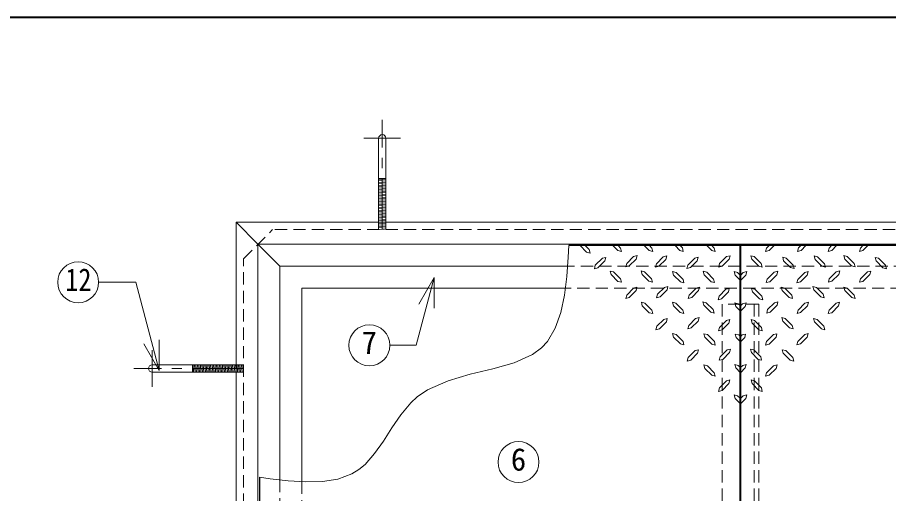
# Model space of a CAD drawing. Units: millimetres at full size, sheet at 1:7; details may follow other scales. Extents: x -1487 to 1348, y -983 to 984.
# Drawn here: x -824 to -229, y 658 to 984 of the extents above; entities that cross this region are included whole.
import ezdxf
from ezdxf.enums import TextEntityAlignment as Align

# ---------------------------------------------------------------- set-up
doc = ezdxf.new("R2010")
doc.units = ezdxf.units.MM
doc.header["$LTSCALE"] = 7
doc.linetypes.add('CHAIN1', pattern=[8, 5, -1, 1, -1])
doc.linetypes.add('DASHED1', pattern=[1.8, 1.2, -0.6])
doc.layers.add('0-A', color=4, linetype='Continuous', lineweight=9)
doc.styles.add('ＭＳ ゴシック', font='')
doc.styles.get('ＭＳ ゴシック').set_extended_font_data('MS Gothic')

msp = doc.modelspace()

# ---------------------------------------------------------------- linework, layer by layer
at = {"layer": '0-A', "color": 1, "lineweight": 40}
for p, q in [((1347.643, 983.513), (-1487.357, 983.513)), ((-329.857, 498.513), (-329.857, 827.513))]:
    msp.add_line(p, q, dxfattribs=at)
at = {"layer": '0-A', "linetype": 'CHAIN1'}
for p, q in [((-574.857, 838.513), (-574.857, 913.412)), ((-587.357, 900.912), (-562.357, 900.912)), ((-732.256, 756.013), (-732.256, 731.013)), ((-669.857, 743.513), (-744.756, 743.513))]:
    msp.add_line(p, q, dxfattribs=at)
at = {"layer": '0-A', "color": 7, "lineweight": 18}
for p, q in [((-577.357, 900.912), (-577.357, 843.513)), ((-572.357, 900.912), (-572.357, 843.513)), ((15.143, 843.513), (-674.857, 843.513)), ((-674.857, 843.513), (-674.857, 498.513)), ((0.143, 828.513), (-659.857, 828.513)), ((-539.34, 805.733), (-551.75, 759.417)), ((-539.34, 805.733), (-549.84, 787.547)), ((-539.34, 805.733), (-539.34, 784.733)), ((-727.381, 742.247), (-727.381, 763.247)), ((-727.381, 742.247), (-737.881, 760.433)), ((-551.75, 759.417), (-569.671, 759.417)), ((-732.256, 746.013), (-674.857, 746.013)), ((-732.256, 741.013), (-674.857, 741.013))]:
    msp.add_line(p, q, dxfattribs=at)
at = {"layer": '0-A'}
for p, q in [((-577.357, 873.412), (-572.357, 873.412)), ((-572.357, 872.542), (-577.357, 872.95)), ((-572.357, 871.538), (-577.357, 871.947)), ((-572.357, 870.535), (-577.357, 870.943)), ((-572.357, 869.532), (-577.357, 869.94)), ((-572.357, 868.528), (-577.357, 868.937)), ((-572.357, 867.525), (-577.357, 867.933)), ((-572.357, 866.522), (-577.357, 866.93)), ((-572.357, 865.518), (-577.357, 865.927)), ((-572.357, 864.515), (-577.357, 864.923)), ((-572.357, 863.512), (-577.357, 863.92)), ((-572.357, 862.508), (-577.357, 862.917)), ((-572.357, 861.505), (-577.357, 861.913)), ((-572.357, 860.502), (-577.357, 860.91)), ((-572.357, 859.498), (-577.357, 859.907)), ((-572.357, 858.495), (-577.357, 858.903)), ((-572.357, 857.492), (-577.357, 857.9)), ((-572.357, 856.488), (-577.357, 856.897)), ((-572.357, 855.485), (-577.357, 855.893)), ((-572.357, 854.482), (-577.357, 854.89)), ((-572.357, 853.478), (-577.357, 853.887)), ((-572.357, 852.475), (-577.357, 852.883)), ((-572.357, 851.472), (-577.357, 851.88)), ((-572.357, 850.468), (-577.357, 850.877)), ((-572.357, 849.465), (-577.357, 849.873)), ((-572.357, 848.462), (-577.357, 848.87)), ((-572.357, 847.458), (-577.357, 847.867)), ((-572.357, 846.455), (-577.357, 846.863)), ((-572.357, 845.452), (-577.357, 845.86)), ((-572.357, 844.448), (-577.357, 844.857)), ((-573.19, 843.513), (-577.357, 843.853)), ((-659.857, 828.513), (-644.857, 813.513)), ((-439.578, 827.513), (-435.045, 823.088)), ((-436.02, 827.513), (-433.32, 824.813)), ((-417.045, 827.513), (-413.67, 824.138)), ((-395.67, 827.513), (-392.295, 824.138)), ((-389.895, 823.463), (-392.295, 824.138)), ((-392.145, 827.513), (-390.495, 825.863)), ((-390.495, 825.863), (-389.895, 823.463)), ((-374.543, 827.513), (-371.37, 824.213)), ((-368.97, 823.613), (-371.37, 824.213)), ((-371.145, 827.513), (-369.57, 825.938)), ((-369.57, 825.938), (-368.97, 823.613)), ((-352.845, 827.513), (-349.47, 824.138)), ((-347.07, 823.463), (-349.47, 824.138)), ((-349.395, 827.513), (-347.745, 825.863)), ((-347.745, 825.863), (-347.07, 823.463)), ((-311.97, 825.863), (-312.645, 823.463)), ((-312.645, 823.463), (-310.245, 824.138)), ((-310.32, 827.513), (-311.97, 825.863)), ((-306.87, 827.513), (-310.245, 824.138)), ((-290.145, 825.938), (-290.745, 823.613)), ((-290.745, 823.613), (-288.345, 824.213)), ((-288.57, 827.513), (-290.145, 825.938)), ((-285.172, 827.513), (-288.345, 824.213)), ((-269.22, 825.863), (-269.82, 823.463)), ((-269.82, 823.463), (-267.42, 824.138)), ((-267.57, 827.513), (-269.22, 825.863)), ((-264.045, 827.513), (-267.42, 824.138)), ((-242.67, 827.513), (-246.045, 824.138)), ((-429.12, 814.088), (-424.32, 818.888)), ((-427.32, 812.363), (-422.595, 817.088)), ((-424.32, 818.888), (-421.995, 819.488)), ((-421.995, 819.488), (-422.595, 817.088)), ((-405.87, 813.638), (-401.22, 818.363)), ((-387.345, 815.138), (-382.62, 819.938)), ((-385.62, 813.413), (-380.895, 818.138)), ((-365.895, 814.238), (-361.095, 819.038)), ((-364.095, 812.513), (-359.37, 817.238)), ((-361.095, 819.038), (-358.77, 819.638)), ((-358.77, 819.638), (-359.37, 817.238)), ((-344.07, 815.213), (-339.345, 820.013)), ((-342.345, 813.488), (-337.62, 818.213)), ((-339.345, 820.013), (-336.945, 820.613)), ((-336.945, 820.613), (-337.62, 818.213)), ((-322.77, 820.613), (-322.095, 818.213)), ((-320.37, 820.013), (-322.77, 820.613)), ((-317.37, 813.488), (-322.095, 818.213)), ((-315.645, 815.213), (-320.37, 820.013)), ((-300.945, 819.638), (-300.345, 817.238)), ((-298.62, 819.038), (-300.945, 819.638)), ((-295.62, 812.513), (-300.345, 817.238)), ((-293.82, 814.238), (-298.62, 819.038)), ((-274.095, 813.413), (-278.82, 818.138)), ((-272.37, 815.138), (-277.095, 819.938)), ((-253.845, 813.638), (-258.495, 818.363)), ((-237.72, 819.488), (-237.12, 817.088)), ((-235.395, 818.888), (-237.72, 819.488)), ((-232.395, 812.363), (-237.12, 817.088)), ((-230.595, 814.088), (-235.395, 818.888)), ((-644.857, 667.448), (-644.857, 813.513)), ((-644.857, 813.513), (-448.14, 813.513)), ((-429.12, 814.088), (-429.72, 811.763)), ((-427.32, 812.363), (-429.72, 811.763)), ((-407.67, 815.363), (-408.27, 813.038)), ((-405.87, 813.638), (-408.27, 813.038)), ((-387.345, 815.138), (-388.02, 812.813)), ((-385.62, 813.413), (-388.02, 812.813)), ((-365.895, 814.238), (-366.495, 811.913)), ((-364.095, 812.513), (-366.495, 811.913)), ((-344.07, 815.213), (-344.745, 812.888)), ((-342.345, 813.488), (-344.745, 812.888)), ((-317.37, 813.488), (-314.97, 812.888)), ((-315.645, 815.213), (-314.97, 812.888)), ((-295.62, 812.513), (-293.22, 811.913)), ((-293.82, 814.238), (-293.22, 811.913)), ((-274.095, 813.413), (-271.695, 812.813)), ((-272.37, 815.138), (-271.695, 812.813)), ((-253.845, 813.638), (-251.445, 813.038)), ((-252.045, 815.363), (-251.445, 813.038)), ((-232.395, 812.363), (-229.995, 811.763)), ((-230.595, 814.088), (-229.995, 811.763)), ((-416.67, 809.588), (-418.995, 810.188)), ((-418.395, 807.788), (-418.995, 810.188)), ((-418.395, 807.788), (-413.67, 803.063)), ((-416.67, 809.588), (-411.945, 804.788)), ((-397.17, 807.863), (-397.77, 810.263)), ((-395.445, 809.588), (-397.77, 810.263)), ((-397.17, 807.863), (-392.445, 803.138)), ((-395.445, 809.588), (-390.645, 804.863)), ((-390.645, 804.863), (-390.045, 802.538)), ((-373.845, 809.213), (-376.245, 809.813)), ((-375.57, 807.413), (-376.245, 809.813)), ((-375.57, 807.413), (-370.92, 802.763)), ((-373.845, 809.213), (-369.12, 804.488)), ((-369.12, 804.488), (-368.52, 802.088)), ((-354.645, 807.563), (-355.32, 809.963)), ((-352.92, 809.288), (-355.32, 809.963)), ((-354.645, 807.563), (-349.92, 802.838)), ((-352.92, 809.288), (-348.195, 804.563)), ((-348.195, 804.563), (-347.52, 802.238)), ((-331.77, 809.213), (-334.17, 809.813)), ((-333.495, 807.413), (-334.17, 809.813)), ((-333.495, 807.413), (-329.857, 803.776)), ((-331.77, 809.213), (-329.857, 807.027)), ((-327.945, 809.213), (-329.857, 807.027)), ((-326.22, 807.413), (-329.857, 803.776)), ((-327.945, 809.213), (-325.545, 809.813)), ((-326.22, 807.413), (-325.545, 809.813)), ((-311.52, 804.563), (-312.195, 802.238)), ((-306.795, 809.288), (-311.52, 804.563)), ((-305.07, 807.563), (-309.795, 802.838)), ((-306.795, 809.288), (-304.395, 809.963)), ((-305.07, 807.563), (-304.395, 809.963)), ((-290.595, 804.488), (-291.195, 802.088)), ((-285.87, 809.213), (-290.595, 804.488)), ((-284.145, 807.413), (-288.795, 802.763)), ((-285.87, 809.213), (-283.47, 809.813)), ((-284.145, 807.413), (-283.47, 809.813)), ((-269.07, 804.863), (-269.67, 802.538)), ((-264.27, 809.588), (-269.07, 804.863)), ((-262.545, 807.863), (-267.27, 803.138)), ((-264.27, 809.588), (-261.945, 810.263)), ((-262.545, 807.863), (-261.945, 810.263)), ((-243.045, 809.588), (-247.77, 804.788)), ((-241.32, 807.788), (-246.045, 803.063)), ((-243.045, 809.588), (-240.72, 810.188)), ((-241.32, 807.788), (-240.72, 810.188)), ((-407.67, 793.763), (-402.945, 798.563)), ((-402.945, 798.563), (-400.62, 799.163)), ((-400.62, 799.163), (-401.22, 796.763)), ((-390.045, 802.538), (-392.445, 803.138)), ((-386.52, 794.288), (-381.795, 799.013)), ((-381.795, 799.013), (-379.47, 799.688)), ((-379.47, 799.688), (-380.07, 797.288)), ((-368.52, 802.088), (-370.92, 802.763)), ((-364.92, 793.763), (-360.195, 798.563)), ((-360.195, 798.563), (-357.795, 799.163)), ((-357.795, 799.163), (-358.47, 796.763)), ((-347.52, 802.238), (-349.92, 802.838)), ((-312.195, 802.238), (-309.795, 802.838)), ((-301.92, 799.163), (-301.245, 796.763)), ((-299.52, 798.563), (-301.92, 799.163)), ((-294.795, 793.763), (-299.52, 798.563)), ((-291.195, 802.088), (-288.795, 802.763)), ((-277.92, 799.013), (-280.245, 799.688)), ((-280.245, 799.688), (-279.645, 797.288)), ((-273.195, 794.288), (-277.92, 799.013)), ((-269.67, 802.538), (-267.27, 803.138)), ((-259.095, 799.163), (-258.495, 796.763)), ((-256.77, 798.563), (-259.095, 799.163)), ((-252.045, 793.763), (-256.77, 798.563)), ((-407.67, 793.763), (-408.345, 791.438)), ((-405.945, 792.038), (-401.22, 796.763)), ((-386.52, 794.288), (-387.195, 791.888)), ((-384.795, 792.563), (-387.195, 791.888)), ((-384.795, 792.563), (-380.07, 797.288)), ((-364.92, 793.763), (-365.52, 791.438)), ((-363.12, 792.038), (-358.47, 796.763)), ((-344.52, 792.938), (-345.195, 790.538)), ((-344.52, 792.938), (-339.795, 797.663)), ((-342.795, 791.213), (-338.07, 795.938)), ((-316.92, 791.213), (-321.645, 795.938)), ((-315.195, 792.938), (-319.92, 797.663)), ((-315.195, 792.938), (-314.52, 790.538)), ((-296.595, 792.038), (-301.245, 796.763)), ((-294.795, 793.763), (-294.195, 791.438)), ((-274.92, 792.563), (-279.645, 797.288)), ((-274.92, 792.563), (-272.52, 791.888)), ((-273.195, 794.288), (-272.52, 791.888)), ((-253.77, 792.038), (-258.495, 796.763)), ((-252.045, 793.763), (-251.37, 791.438)), ((-405.945, 792.038), (-408.345, 791.438)), ((-395.295, 788.138), (-397.62, 788.813)), ((-397.02, 786.413), (-397.62, 788.813)), ((-395.295, 788.138), (-390.495, 783.413)), ((-373.995, 788.213), (-376.395, 788.888)), ((-375.72, 786.488), (-376.395, 788.888)), ((-373.995, 788.213), (-369.27, 783.488)), ((-363.12, 792.038), (-365.52, 791.438)), ((-353.22, 788.513), (-355.545, 789.188)), ((-354.945, 786.788), (-355.545, 789.188)), ((-354.945, 786.788), (-350.22, 782.063)), ((-353.22, 788.513), (-348.42, 783.788)), ((-342.795, 791.213), (-345.195, 790.538)), ((-331.32, 787.763), (-333.72, 788.363)), ((-333.045, 785.963), (-333.72, 788.363)), ((-331.32, 787.763), (-329.857, 786.301)), ((-328.395, 787.763), (-329.857, 786.301)), ((-328.395, 787.763), (-325.995, 788.363)), ((-326.67, 785.963), (-325.995, 788.363)), ((-316.92, 791.213), (-314.52, 790.538)), ((-306.495, 788.513), (-311.295, 783.788)), ((-304.77, 786.788), (-309.495, 782.063)), ((-306.495, 788.513), (-304.17, 789.188)), ((-304.77, 786.788), (-304.17, 789.188)), ((-296.595, 792.038), (-294.195, 791.438)), ((-285.72, 788.213), (-290.445, 783.488)), ((-285.72, 788.213), (-283.32, 788.888)), ((-283.995, 786.488), (-283.32, 788.888)), ((-264.42, 788.138), (-269.22, 783.413)), ((-264.42, 788.138), (-262.095, 788.813)), ((-262.695, 786.413), (-262.095, 788.813)), ((-253.77, 792.038), (-251.37, 791.438)), ((-397.02, 786.413), (-392.295, 781.688)), ((-389.895, 781.088), (-392.295, 781.688)), ((-390.495, 783.413), (-389.895, 781.088)), ((-375.72, 786.488), (-370.995, 781.763)), ((-368.595, 781.088), (-370.995, 781.763)), ((-369.27, 783.488), (-368.595, 781.088)), ((-347.82, 781.388), (-350.22, 782.063)), ((-348.42, 783.788), (-347.82, 781.388)), ((-333.045, 785.963), (-329.857, 782.776)), ((-326.67, 785.963), (-329.857, 782.776)), ((-311.295, 783.788), (-311.895, 781.388)), ((-311.895, 781.388), (-309.495, 782.063)), ((-290.445, 783.488), (-291.12, 781.088)), ((-291.12, 781.088), (-288.72, 781.763)), ((-283.995, 786.488), (-288.72, 781.763)), ((-269.22, 783.413), (-269.82, 781.088)), ((-269.82, 781.088), (-267.42, 781.688)), ((-262.695, 786.413), (-267.42, 781.688)), ((-385.245, 770.663), (-380.52, 775.388)), ((-365.22, 772.988), (-360.495, 777.713)), ((-363.495, 771.263), (-358.77, 775.988)), ((-344.22, 771.638), (-339.495, 776.438)), ((-342.42, 769.913), (-337.77, 774.638)), ((-339.495, 776.438), (-337.095, 777.038)), ((-337.095, 777.038), (-337.77, 774.638)), ((-322.62, 777.038), (-321.945, 774.638)), ((-320.22, 776.438), (-322.62, 777.038)), ((-317.295, 769.913), (-321.945, 774.638)), ((-315.495, 771.638), (-320.22, 776.438)), ((-296.22, 771.263), (-300.945, 775.988)), ((-294.495, 772.988), (-299.22, 777.713)), ((-274.47, 770.663), (-279.195, 775.388)), ((-386.97, 772.388), (-387.645, 769.988)), ((-385.245, 770.663), (-387.645, 769.988)), ((-365.22, 772.988), (-365.895, 770.588)), ((-363.495, 771.263), (-365.895, 770.588)), ((-344.22, 771.638), (-344.82, 769.313)), ((-342.42, 769.913), (-344.82, 769.313)), ((-317.295, 769.913), (-314.895, 769.313)), ((-315.495, 771.638), (-314.895, 769.313)), ((-296.22, 771.263), (-293.82, 770.588)), ((-294.495, 772.988), (-293.82, 770.588)), ((-274.47, 770.663), (-272.07, 769.988)), ((-272.745, 772.388), (-272.07, 769.988)), ((-375.57, 765.038), (-376.245, 767.438)), ((-373.845, 766.763), (-376.245, 767.438)), ((-375.57, 765.038), (-370.92, 760.313)), ((-373.845, 766.763), (-369.12, 762.038)), ((-352.47, 766.688), (-354.795, 767.288)), ((-354.195, 764.888), (-354.795, 767.288)), ((-354.195, 764.888), (-349.47, 760.163)), ((-352.47, 766.688), (-347.67, 761.888)), ((-332.82, 764.663), (-333.42, 767.063)), ((-331.02, 766.463), (-333.42, 767.063)), ((-332.82, 764.663), (-329.857, 761.701)), ((-331.02, 766.463), (-329.857, 765.301)), ((-328.695, 766.463), (-329.857, 765.301)), ((-326.895, 764.663), (-329.857, 761.701)), ((-328.695, 766.463), (-326.295, 767.063)), ((-326.895, 764.663), (-326.295, 767.063)), ((-307.245, 766.688), (-312.045, 761.888)), ((-305.52, 764.888), (-310.245, 760.163)), ((-307.245, 766.688), (-304.92, 767.288)), ((-305.52, 764.888), (-304.92, 767.288)), ((-285.87, 766.763), (-290.595, 762.038)), ((-284.145, 765.038), (-288.795, 760.313)), ((-285.87, 766.763), (-283.47, 767.438)), ((-284.145, 765.038), (-283.47, 767.438)), ((-368.52, 759.638), (-370.92, 760.313)), ((-369.12, 762.038), (-368.52, 759.638)), ((-347.07, 759.563), (-349.47, 760.163)), ((-347.67, 761.888), (-347.07, 759.563)), ((-339.045, 756.263), (-336.645, 756.863)), ((-336.645, 756.863), (-337.32, 754.463)), ((-323.07, 756.863), (-322.395, 754.463)), ((-320.67, 756.263), (-323.07, 756.863)), ((-312.045, 761.888), (-312.645, 759.563)), ((-312.645, 759.563), (-310.245, 760.163)), ((-290.595, 762.038), (-291.195, 759.638)), ((-291.195, 759.638), (-288.795, 760.313)), ((-365.595, 751.013), (-366.27, 748.613)), ((-365.595, 751.013), (-360.87, 755.738)), ((-363.87, 749.288), (-359.145, 754.013)), ((-343.77, 751.463), (-344.37, 749.138)), ((-343.77, 751.463), (-339.045, 756.263)), ((-341.97, 749.738), (-337.32, 754.463)), ((-317.745, 749.738), (-322.395, 754.463)), ((-315.945, 751.463), (-320.67, 756.263)), ((-315.945, 751.463), (-315.345, 749.138)), ((-295.845, 749.288), (-300.57, 754.013)), ((-294.12, 751.013), (-298.845, 755.738)), ((-294.12, 751.013), (-293.445, 748.613)), ((-704.756, 746.013), (-704.756, 741.013)), ((-703.886, 741.013), (-704.294, 746.013)), ((-702.883, 741.013), (-703.291, 746.013)), ((-701.879, 741.013), (-702.288, 746.013)), ((-700.876, 741.013), (-701.284, 746.013)), ((-699.873, 741.013), (-700.281, 746.013)), ((-698.869, 741.013), (-699.278, 746.013)), ((-697.866, 741.013), (-698.274, 746.013)), ((-696.863, 741.013), (-697.271, 746.013)), ((-695.859, 741.013), (-696.268, 746.013)), ((-694.856, 741.013), (-695.264, 746.013)), ((-693.853, 741.013), (-694.261, 746.013)), ((-692.849, 741.013), (-693.258, 746.013)), ((-691.846, 741.013), (-692.254, 746.013)), ((-690.843, 741.013), (-691.251, 746.013)), ((-689.839, 741.013), (-690.248, 746.013)), ((-688.836, 741.013), (-689.244, 746.013)), ((-687.833, 741.013), (-688.241, 746.013)), ((-686.829, 741.013), (-687.238, 746.013)), ((-685.826, 741.013), (-686.234, 746.013)), ((-684.823, 741.013), (-685.231, 746.013)), ((-683.819, 741.013), (-684.228, 746.013)), ((-682.816, 741.013), (-683.224, 746.013)), ((-681.813, 741.013), (-682.221, 746.013)), ((-680.809, 741.013), (-681.218, 746.013)), ((-679.806, 741.013), (-680.214, 746.013)), ((-678.803, 741.013), (-679.211, 746.013)), ((-677.799, 741.013), (-678.208, 746.013)), ((-676.796, 741.013), (-677.204, 746.013)), ((-675.793, 741.013), (-676.201, 746.013)), ((-674.857, 741.846), (-675.198, 746.013)), ((-363.87, 749.288), (-366.27, 748.613)), ((-352.47, 745.388), (-354.87, 745.988)), ((-354.195, 743.588), (-354.87, 745.988)), ((-352.47, 745.388), (-347.745, 740.663)), ((-341.97, 749.738), (-344.37, 749.138)), ((-333.12, 743.888), (-333.795, 746.288)), ((-331.395, 745.688), (-333.795, 746.288)), ((-331.395, 745.688), (-329.857, 744.151)), ((-328.32, 745.688), (-329.857, 744.151)), ((-328.32, 745.688), (-325.92, 746.288)), ((-326.595, 743.888), (-325.92, 746.288)), ((-317.745, 749.738), (-315.345, 749.138)), ((-307.245, 745.388), (-311.97, 740.663)), ((-307.245, 745.388), (-304.845, 745.988)), ((-305.52, 743.588), (-304.845, 745.988)), ((-295.845, 749.288), (-293.445, 748.613)), ((-354.195, 743.588), (-349.47, 738.938)), ((-347.07, 738.263), (-349.47, 738.938)), ((-347.745, 740.663), (-347.07, 738.263)), ((-333.12, 743.888), (-329.857, 740.495)), ((-326.595, 743.888), (-329.857, 740.495)), ((-311.97, 740.663), (-312.645, 738.263)), ((-312.645, 738.263), (-310.245, 738.938)), ((-305.52, 743.588), (-310.245, 738.938)), ((-344.22, 730.313), (-339.495, 735.038)), ((-342.42, 728.588), (-337.77, 733.313)), ((-339.495, 735.038), (-337.095, 735.713)), ((-337.095, 735.713), (-337.77, 733.313)), ((-322.62, 735.713), (-321.945, 733.313)), ((-320.22, 735.038), (-322.62, 735.713)), ((-317.295, 728.588), (-321.945, 733.313)), ((-315.495, 730.313), (-320.22, 735.038)), ((-344.22, 730.313), (-344.82, 727.913)), ((-342.42, 728.588), (-344.82, 727.913)), ((-317.295, 728.588), (-314.895, 727.913)), ((-315.495, 730.313), (-314.895, 727.913)), ((-333.495, 723.113), (-334.17, 725.513)), ((-331.77, 724.913), (-334.17, 725.513)), ((-333.495, 723.113), (-329.857, 719.33)), ((-331.77, 724.913), (-329.857, 723.001)), ((-327.945, 724.913), (-329.857, 723.001)), ((-326.22, 723.113), (-329.857, 719.33)), ((-327.945, 724.913), (-325.545, 725.513)), ((-326.22, 723.113), (-325.545, 725.513))]:
    msp.add_line(p, q, dxfattribs=at)
at = {"layer": '0-A', "linetype": 'DASHED1'}
for p, q in [((-577.357, 843.513), (-577.357, 838.513)), ((-572.357, 842.442), (-577.357, 842.85)), ((-572.357, 841.438), (-577.357, 841.847)), ((-572.357, 840.435), (-577.357, 840.843)), ((-572.357, 843.445), (-573.19, 843.513)), ((-572.357, 843.513), (-572.357, 838.513)), ((-669.857, 818.513), (-649.857, 838.513)), ((-9.857, 838.513), (-649.857, 838.513)), ((-572.357, 839.432), (-577.357, 839.84)), ((-573.394, 838.513), (-577.357, 838.837)), ((-669.857, 498.513), (-669.857, 818.513)), ((-14.857, 813.513), (-448.14, 813.513)), ((-320.357, 787.513), (-320.357, 498.513)), ((-674.857, 746.013), (-669.857, 746.013)), ((-673.786, 741.013), (-674.194, 746.013)), ((-672.783, 741.013), (-673.191, 746.013)), ((-671.779, 741.013), (-672.188, 746.013)), ((-670.776, 741.013), (-671.184, 746.013)), ((-669.857, 742.05), (-670.181, 746.013)), ((-674.789, 741.013), (-674.857, 741.846)), ((-674.857, 741.013), (-669.857, 741.013)), ((-644.857, 667.448), (-644.857, 498.513)), ((-629.857, 666.2), (-629.857, 498.513))]:
    msp.add_line(p, q, dxfattribs=at)
at = {"layer": '0-A', "color": 5, "lineweight": 25}
for p, q in [((-0.857, 827.513), (-447.203, 827.513)), ((-658.857, 669.164), (-658.857, 498.513))]:
    msp.add_line(p, q, dxfattribs=at)
at = {"layer": '0-A', "color": 7, "linetype": 'DASHED1', "lineweight": 18}
for p, q in [((-317.357, 787.513), (-342.357, 787.513)), ((-342.357, 787.513), (-342.357, 498.513)), ((-317.357, 787.513), (-317.357, 498.513))]:
    msp.add_line(p, q, dxfattribs=at)
at = {"layer": '0-A', "color": 7, "lineweight": 18}
for points in [[(-674.857, 843.513), (-659.857, 828.513), (-659.857, 498.513)], [(-447.203, 827.513), (-447.672, 819.676), (-448.684, 806.361), (-450.256, 793.598), (-452.745, 781.734), (-456.506, 771.118), (-461.893, 762.098), (-465.904, 757.736), (-471.991, 753.196), (-484.672, 747.432), (-499.23, 743.286), (-514.632, 739.602), (-529.845, 735.222), (-543.834, 728.991), (-550.981, 724.072), (-555.417, 719.974), (-562.218, 711.865), (-568.31, 702.981), (-574.116, 693.957), (-580.06, 685.427), (-586.567, 678.023), (-590.765, 674.495), (-595.715, 671.467), (-605.241, 667.961), (-615.824, 666.282), (-627.233, 666.03), (-639.238, 666.808), (-651.607, 668.216), (-658.857, 669.164)], [(-727.381, 742.247), (-743.517, 802.469), (-768.838, 802.469)]]:
    msp.add_lwpolyline(points, dxfattribs=at)
at = {"layer": '0-A'}
for points in [[(-433.32, 824.813), (-432.645, 822.413), (-435.045, 823.088)], [(-413.595, 827.513), (-411.945, 825.863), (-411.27, 823.538), (-413.67, 824.138)], [(-246.12, 827.513), (-247.77, 825.863), (-248.445, 823.538), (-246.045, 824.138)], [(-407.67, 815.363), (-402.945, 820.163), (-400.545, 820.763), (-401.22, 818.363)], [(-382.62, 819.938), (-380.295, 820.538), (-380.895, 818.138)], [(-277.095, 819.938), (-279.42, 820.538), (-278.82, 818.138)], [(-252.045, 815.363), (-256.77, 820.163), (-259.17, 820.763), (-258.495, 818.363)], [(-411.945, 804.788), (-411.27, 802.463), (-413.67, 803.063)], [(-247.77, 804.788), (-248.445, 802.463), (-246.045, 803.063)], [(-629.857, 666.2), (-629.857, 798.513), (-449.65, 798.513)], [(-339.795, 797.663), (-337.47, 798.338), (-338.07, 795.938)], [(-319.92, 797.663), (-322.245, 798.338), (-321.645, 795.938)], [(-386.97, 772.388), (-382.245, 777.113), (-379.92, 777.788), (-380.52, 775.388)], [(-360.495, 777.713), (-358.095, 778.313), (-358.77, 775.988)], [(-299.22, 777.713), (-301.62, 778.313), (-300.945, 775.988)], [(-272.745, 772.388), (-277.47, 777.113), (-279.795, 777.788), (-279.195, 775.388)], [(-360.87, 755.738), (-358.47, 756.338), (-359.145, 754.013)], [(-298.845, 755.738), (-301.245, 756.338), (-300.57, 754.013)]]:
    msp.add_lwpolyline(points, dxfattribs=at)
at = {"layer": '0-A', "linetype": 'DASHED1'}
msp.add_lwpolyline([(-29.857, 498.513), (-29.857, 798.513), (-449.65, 798.513)], dxfattribs=at)
at = {"layer": '0-A', "color": 7, "lineweight": 18}
for centre in [(-782.838, 802.469), (-583.671, 759.417), (-481.648, 679.603)]:
    msp.add_circle(centre, 14, dxfattribs=at)
for centre, start, end in [((-574.857, 900.912), 360, 180), ((-732.256, 743.513), 90, 270)]:
    msp.add_arc(centre, 2.5, start, end, dxfattribs=at)

# ---------------------------------------------------------------- texts
at = {"layer": '0-A', "color": 7, "style": 'ＭＳ ゴシック', "width": 0.85}
msp.add_text('12', height=15.4, dxfattribs=at).set_placement((-791.588, 791.969), align=Align.BOTTOM_LEFT)
at = {"layer": '0-A', "color": 7, "style": 'ＭＳ ゴシック'}
for s, p in [('7', (-588.921, 748.917)), ('6', (-486.898, 669.103))]:
    msp.add_text(s, height=15.4, dxfattribs=at).set_placement(p, align=Align.BOTTOM_LEFT)

doc.saveas('drawing.dxf')
